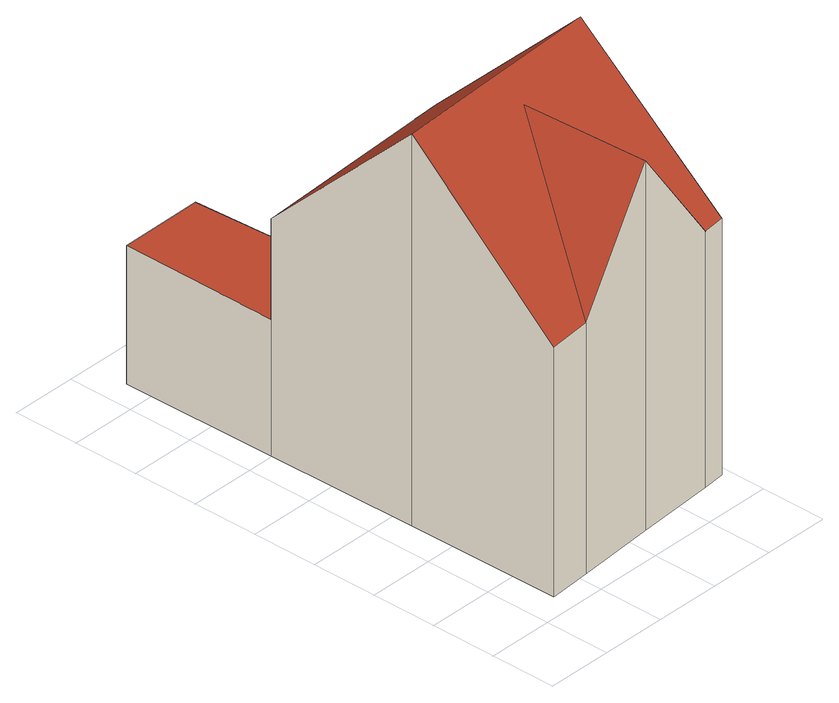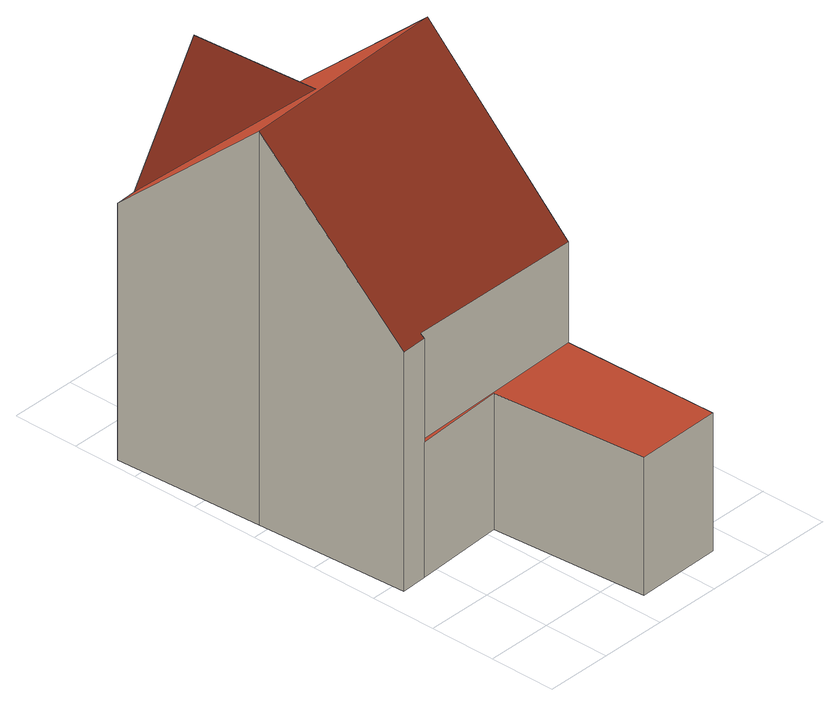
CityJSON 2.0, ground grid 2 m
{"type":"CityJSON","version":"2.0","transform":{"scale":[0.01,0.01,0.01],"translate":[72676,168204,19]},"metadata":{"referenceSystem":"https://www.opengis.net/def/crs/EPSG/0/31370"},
"CityObjects":{
"building1":{"type":"Building","attributes":{"BGNINV":1,"LBLBGNINV":"GRB aanmaak","LBLTYPE":"hoofdgebouw","LENGTE":41.12,"OIDN":1738315,"OPPERVL":74.57,"TYPE":1,"UIDN":1805679,"VERSIE":1,"rf_extrusion_mode":"standard","rf_force_lod11":false,"rf_h_ground":19.17,"rf_h_pc_98p":0,"rf_h_roof_50p":28.61,"rf_h_roof_70p":29.62,"rf_h_roof_max":30.9,"rf_h_roof_min":23.25,"rf_h_roof_ridge":30.96,"rf_is_glass_roof":false,"rf_nodata_frac":0,"rf_nodata_r":0,"rf_pc_select":"PREFERRED_AND_LATEST","rf_pc_year":0,"rf_pointcloud_unusable":false,"rf_pt_density":30.07,"rf_ridgelines":2,"rf_rmse_lod22":0.776,"rf_roof_planes":6,"rf_roof_type":"slanted","rf_success":true,"rf_t_run":15,"rf_val3dity_lod22":"[]","rf_volume_lod22":654.75},"children":["building1-1"]},
"building1-1":{"type":"BuildingPart","parents":["building1"],"geometry":[{"type":"Solid","lod":"2.2","boundaries":[[[[0,1,2,3,4,5,6,7,8,9,10,11,12]],[[13,6,5,14]],[[15,7,6,13]],[[14,5,4,16]],[[16,4,3,17]],[[18,1,0,19]],[[20,2,1,18]],[[21,8,7,15,22]],[[22,15,23,24]],[[19,0,12,25]],[[26,17,3,2,20]],[[24,23,17,26]],[[27,10,9,28]],[[28,9,8,21]],[[29,11,10,27]],[[25,12,11,29]],[[17,23,15,13,14,16]],[[28,21,22,24,26,20]],[[25,30,19]],[[29,27,28,20,18,19,30]],[[25,29,30]]]],"semantics":{"surfaces":[{"type":"GroundSurface"},{"type":"WallSurface","on_footprint_edge":true},{"type":"WallSurface","on_footprint_edge":false},{"type":"RoofSurface","rf_azimuth":143.97,"rf_h_roof_50p":23.3,"rf_h_roof_70p":23.31,"rf_h_roof_max":26.14,"rf_h_roof_min":23.26,"rf_slope":0.827},{"type":"RoofSurface","rf_azimuth":356.76,"rf_h_roof_50p":28.49,"rf_h_roof_70p":29.3,"rf_h_roof_max":31.22,"rf_h_roof_min":26.14,"rf_slope":44.93},{"type":"RoofSurface","rf_azimuth":266.19,"rf_h_roof_50p":29.44,"rf_h_roof_70p":29.64,"rf_h_roof_max":30.42,"rf_h_roof_min":27.29,"rf_slope":55.73},{"type":"RoofSurface","rf_azimuth":177.5,"rf_h_roof_50p":29.57,"rf_h_roof_70p":30.31,"rf_h_roof_max":31.22,"rf_h_roof_min":27.09,"rf_slope":42.16},{"type":"RoofSurface","rf_azimuth":87.09,"rf_h_roof_50p":28.95,"rf_h_roof_70p":29.43,"rf_h_roof_max":29.73,"rf_h_roof_min":27.11,"rf_slope":54.8}],"values":[[0,1,1,1,1,1,1,1,2,1,1,2,1,1,1,1,3,4,5,6,7]]}}]}
},
"vertices":[
[225,74,17],[97,64,17],[91,537,17],[85,1004,17],[79,1484,17],[339,1489,17],[373,1016,17],[647,1031,17],[728,1035,17],[752,570,17],[776,117,17],[708,111,17],[467,93,17],[373,1016,425],[339,1489,431],[647,1031,423],[79,1484,433],[85,1004,428],[97,64,767],[225,74,771],[91,537,1196],[728,1035,735],[647,1031,735],[649,1020,423],[649,1020,746],[467,93,1128],[85,1004,730],[776,117,788],[752,570,1200],[708,111,786],[444,482,1132]
]}
